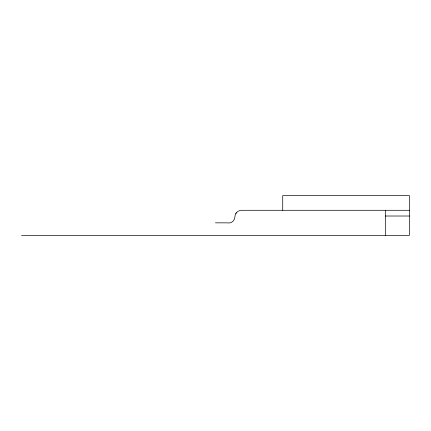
<?xml version="1.0" encoding="UTF-8"?>
<svg xmlns="http://www.w3.org/2000/svg" width="431" height="431" viewBox="0 0 431 431"><rect width="100%" height="100%" fill="white"/><g stroke="black" fill="none" stroke-linecap="round" stroke-linejoin="round"><path stroke-width="0.65" d="M235.822 213.566L236.307 212.849M409.45 210.29L241.549 210.29A6.648 6.648 0 0 0 234.9 216.852A6.276 6.276 0 0 1 227.056 222.843L215.452 222.843M385.379 216.017L409.434 216.017M21.55 235.396L409.434 235.396L409.434 195.604L282.72 195.604L282.72 210.29M385.379 210.301L385.379 235.396"/></g></svg>
